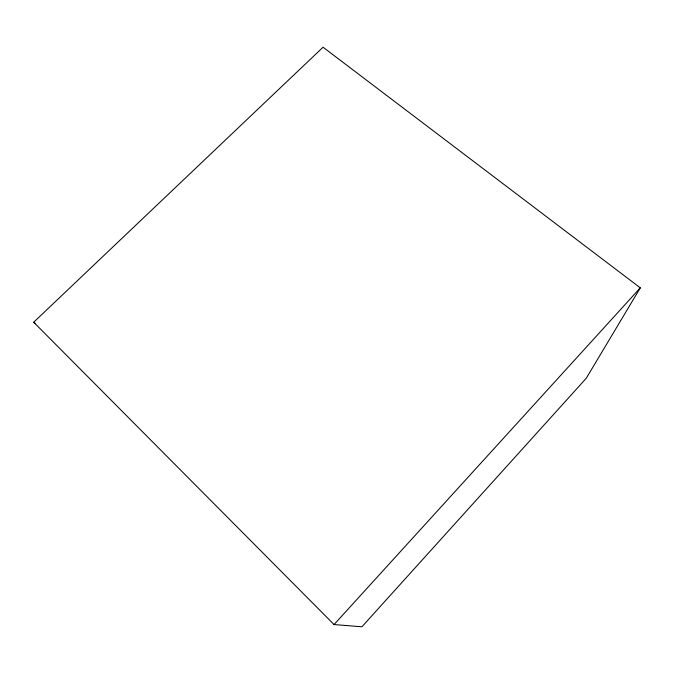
<?xml version="1.0" encoding="UTF-8"?>
<svg xmlns="http://www.w3.org/2000/svg" width="674" height="674" viewBox="0 0 674 674"><rect width="100%" height="100%" fill="white"/><g stroke="black" fill="none" stroke-linecap="round" stroke-linejoin="round"><path stroke-width="1.01" d="M640.3 287.849L586.262 378.249L361.921 626.786L334.051 624.554L33.7 322.231L323.065 47.214L640.3 287.849L334.051 624.554M33.7 322.231L35.36 323.52"/></g></svg>
